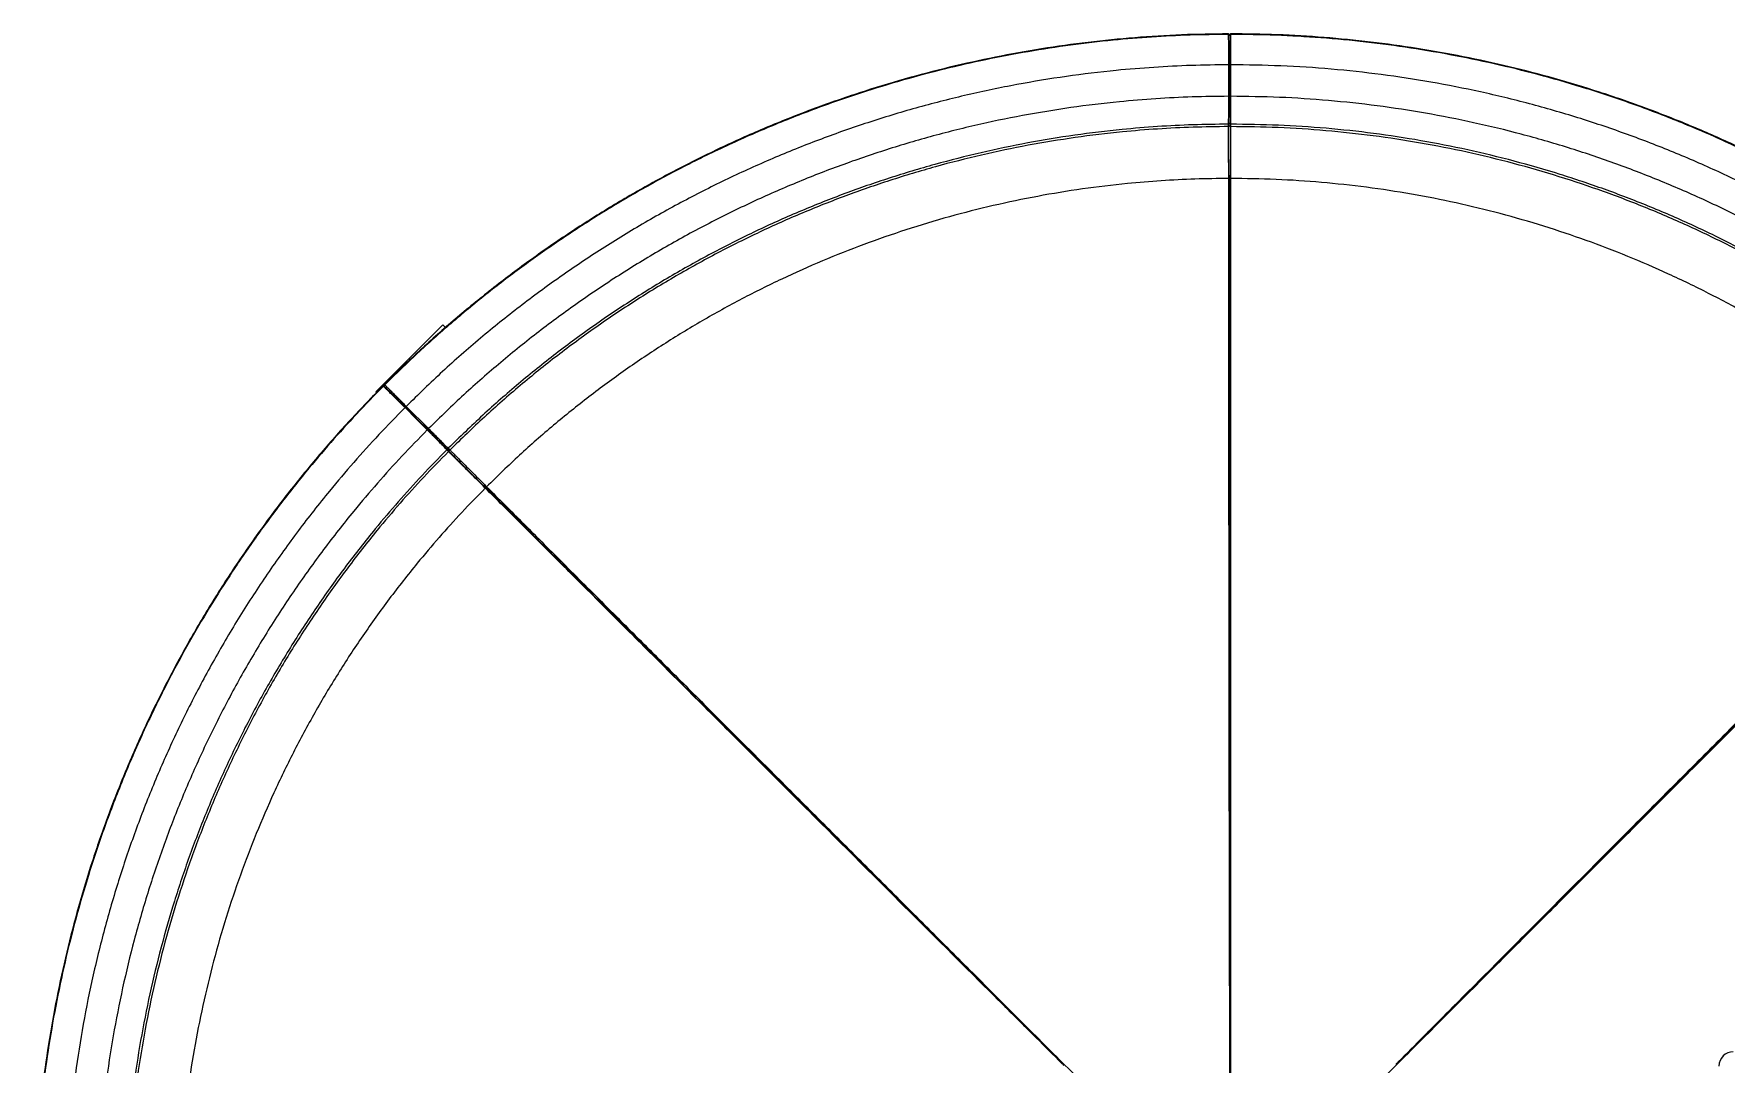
# Model space of a CAD drawing. Header units: millimetres. Extents: x -6502 to 7455, y -8041 to 5981.
# Drawn here: x -5002 to -3928, y 2386 to 3040 of the extents above; entities that cross this region are included whole.
import ezdxf

# ---------------------------------------------------------------- set-up
doc = ezdxf.new("R2010")
doc.units = ezdxf.units.MM
doc.layers.add('DIKOM_ОБЪЕКТ', color=7, linetype='Continuous')

msp = doc.modelspace()

# ---------------------------------------------------------------- linework, layer by layer
at = {"layer": 'DIKOM_ОБЪЕКТ', "color": 7, "linetype": 'Continuous', "lineweight": 15}
for p, q in [((-4244.09, 3039.968), (-4244.09, 3040.332)), ((-4242.753, 3040.334), (-4242.753, 3039.969)), ((-4243.595, 3039.534), (-4243.595, 3039.909)), ((-4243.513, 3039.288), (-4242.753, 3039.969)), ((-4243.496, 3020.684), (-4242.753, 3020.685)), ((-4242.753, 3020.685), (-4242.753, 3000.685)), ((-4243.864, 3000.679), (-4243.864, 3000.685)), ((-4243.492, 3000.685), (-4243.864, 3000.685)), ((-4243.493, 3000.684), (-4242.753, 3000.685)), ((-4244.099, 2981.471), (-4244.097, 2982.997)), ((-4243.602, 2982.233), (-4242.753, 2981.473)), ((-4243.481, 2983.653), (-4242.753, 2983)), ((-4242.753, 2983), (-4242.753, 2981.473)), ((-4785.276, 2813.19), (-4742.85, 2855.616)), ((-4742.85, 2855.616), (-4741.114, 2853.88)), ((-4779.936, 2816.677), (-4780.201, 2816.942)), ((-4779.906, 2817.838), (-4779.648, 2817.58)), ((-4779.717, 2816.307), (-4779.648, 2817.58)), ((-4784.827, 2812.741), (-4785.276, 2813.19)), ((-4766.536, 2803.419), (-4766.013, 2803.944)), ((-4766.013, 2803.944), (-4751.871, 2789.802)), ((-4752.652, 2789.012), (-4752.655, 2789.016)), ((-4752.399, 2789.272), (-4751.871, 2789.802)), ((-4739.235, 2775.265), (-4740.313, 2776.345)), ((-4740.293, 2777.247), (-4739.365, 2777.297)), ((-4739.423, 2776.155), (-4738.285, 2776.217)), ((-4739.365, 2777.297), (-4738.285, 2776.217)), ((-4243.27, 2411.918), (-4243.314, 2429.755))]:
    msp.add_line(p, q, dxfattribs=at)
at = {"layer": 'DIKOM_ОБЪЕКТ', "color": 7, "linetype": 'Continuous', "lineweight": 15, "flags": 128}
for points in [[(-4243.864, 3000.685), (-4243.867, 3010.684), (-4243.87, 3020.685)], [(-4243.496, 3020.684), (-4243.501, 3020.684), (-4243.544, 3020.684), (-4243.625, 3020.685), (-4243.737, 3020.685), (-4243.87, 3020.685)], [(-4243.492, 3000.685), (-4243.494, 3009.734), (-4243.495, 3020.684)], [(-4243.744, 2949.226), (-4243.637, 2949.15), (-4243.564, 2949.053), (-4243.53, 2948.944), (-4243.539, 2948.832), (-4243.591, 2948.727), (-4243.679, 2948.638), (-4243.799, 2948.572), (-4243.937, 2948.536)], [(-4780.593, 2816.634), (-4780.722, 2816.762), (-4780.85, 2816.891)], [(-4752.655, 2789.016), (-4759.728, 2796.085), (-4766.802, 2803.154)], [(-4752.392, 2789.279), (-4758.792, 2795.677), (-4766.536, 2803.419)], [(-4752.558, 2789.113), (-4752.48, 2789.191), (-4752.425, 2789.247), (-4752.396, 2789.275), (-4752.392, 2789.279)]]:
    msp.add_lwpolyline(points, dxfattribs=at)
at = {"layer": 'DIKOM_ОБЪЕКТ', "color": 7, "linetype": 'Continuous', "lineweight": 15}
for centre, radius, start, end in [((-4243.639, 3014.927), 14.243, 269.645778, 270.587605), ((-4244.102, 2981.971), 0.5, 270.358984, 359.750988), ((-4721.364, 2757.859), 64.158, 134.755415, 135.089801), ((-4650.017, 2686.454), 145.099, 134.874627, 135.021482), ((-4739.593, 2775.616), 0.501, 315.546391, 44.531351), ((-4716.141, 2752.378), 0.423, 317.02935, 42.68536), ((-3923.653, 2385.246), 9.1, 90, 180)]:
    msp.add_arc(centre, radius, start, end, dxfattribs=at)
for points, knots in [([(-4244.09, 3040.332), (-4254.019, 3040.202), (-4273.871, 3039.943), (-4303.608, 3038.074), (-4333.249, 3035.123), (-4362.752, 3030.992), (-4392.07, 3025.713), (-4421.148, 3019.289), (-4449.933, 3011.737), (-4478.376, 3003.071), (-4506.468, 2993.297), (-4534.186, 2982.418), (-4561.472, 2970.453), (-4588.268, 2957.428), (-4614.531, 2943.364), (-4640.22, 2928.282), (-4665.3, 2912.204), (-4689.727, 2895.156), (-4713.457, 2877.179), (-4736.426, 2858.289), (-4758.673, 2838.596), (-4772.828, 2824.757), (-4779.906, 2817.838)], [0, 0, 0, 0, 0.05003562, 0.10004935, 0.15010652, 0.20013417, 0.25015129, 0.30020596, 0.3501777, 0.40009393, 0.45002624, 0.50004647, 0.55012218, 0.60014867, 0.65016656, 0.70022699, 0.75024726, 0.80027004, 0.85031615, 0.90024936, 0.95012022, 1, 1, 1, 1]), ([(-4244.09, 3040.332), (-4244.054, 3040.331), (-4243.994, 3040.328), (-4243.852, 3040.288), (-4243.722, 3040.196), (-4243.619, 3040.038), (-4243.606, 3039.945), (-4243.601, 3039.908)], [0, 0, 0, 0, 0.17612058, 0.28932664, 0.70427757, 0.88133115, 1, 1, 1, 1]), ([(-4243.622, 3039.566), (-4243.539, 3039.641), (-4243.36, 3039.8), (-4243.127, 3040.009), (-4242.922, 3040.188), (-4242.782, 3040.313), (-4242.763, 3040.327), (-4242.753, 3040.334)], [0, 0, 0, 0, 0.19097996, 0.40758107, 0.59577946, 0.79871009, 1, 1, 1, 1]), ([(-3706.548, 2818.782), (-3713.66, 2825.711), (-3727.881, 2839.565), (-3750.23, 2859.27), (-3773.275, 2878.144), (-3797.059, 2896.084), (-3821.522, 2913.082), (-3846.626, 2929.102), (-3872.32, 2944.115), (-3898.56, 2958.1), (-3925.336, 2971.052), (-3952.628, 2982.959), (-3980.382, 2993.793), (-4008.54, 3003.53), (-4037.055, 3012.156), (-4065.885, 3019.657), (-4094.987, 3026.022), (-4124.315, 3031.24), (-4153.806, 3035.307), (-4183.405, 3038.192), (-4213.061, 3039.998), (-4232.855, 3040.222), (-4242.753, 3040.334)], [0, 0, 0, 0, 0.05003546, 0.10004899, 0.1501061, 0.20013392, 0.25015054, 0.30020574, 0.35017779, 0.40009349, 0.45002666, 0.50004667, 0.55012202, 0.60014832, 0.65016664, 0.70022658, 0.75024709, 0.80026958, 0.85031559, 0.90024968, 0.95012032, 1, 1, 1, 1]), ([(-4244.089, 3039.967), (-4252.223, 3039.878), (-4268.49, 3039.698), (-4292.867, 3038.434), (-4318.142, 3036.367), (-4344.286, 3033.314), (-4371.247, 3029.183), (-4398.044, 3024.085), (-4424.641, 3018.03), (-4451.001, 3011.022), (-4478.649, 3002.599), (-4507.478, 2992.568), (-4537.37, 2980.726), (-4566.73, 2967.631), (-4594.486, 2953.816), (-4620.654, 2939.455), (-4645.279, 2924.703), (-4669.326, 2909.034), (-4692.767, 2892.464), (-4715.565, 2875.025), (-4737.676, 2856.722), (-4759.133, 2837.652), (-4772.81, 2824.27), (-4779.648, 2817.58)], [0, 0, 0, 0, 0.04101443, 0.08202226, 0.12304047, 0.16887162, 0.21471089, 0.26054676, 0.30638161, 0.3522215, 0.39805202, 0.45207841, 0.50609276, 0.56011868, 0.61413354, 0.66237228, 0.71059854, 0.75883765, 0.80706459, 0.85530271, 0.90353135, 0.95176731, 1, 1, 1, 1]), ([(-4244.089, 3039.967), (-4244.089, 3039.968), (-4244.089, 3039.968), (-4244.09, 3039.968), (-4244.09, 3039.968)], [0, 0, 0, 0, 0.49958713, 1, 1, 1, 1]), ([(-4243.708, 3039.79), (-4243.747, 3039.829), (-4243.821, 3039.901), (-4243.958, 3039.958), (-4244.048, 3039.965), (-4244.09, 3039.968)], [0, 0, 0, 0, 0.37292726, 0.70824034, 1, 1, 1, 1]), ([(-4243.87, 3020.685), (-4243.871, 3021.93), (-4243.873, 3024.424), (-4243.887, 3028.021), (-4243.907, 3031.348), (-4243.934, 3034.272), (-4243.965, 3036.695), (-4244.002, 3038.501), (-4244.044, 3039.691), (-4244.074, 3039.875), (-4244.089, 3039.967)], [0, 0, 0, 0, 0.12486749, 0.25006379, 0.37465745, 0.49999889, 0.62464167, 0.7499012, 0.87492773, 1, 1, 1, 1]), ([(-4243.599, 3039.412), (-4243.595, 3039.432), (-4243.58, 3039.509), (-4243.614, 3039.645), (-4243.697, 3039.793), (-4243.821, 3039.898), (-4243.956, 3039.957), (-4244.047, 3039.964), (-4244.089, 3039.967)], [0, 0, 0, 0, 0.0743085, 0.27873656, 0.48279458, 0.67536595, 0.84906128, 1, 1, 1, 1]), ([(-4243.496, 3020.684), (-4243.496, 3020.797), (-4243.496, 3021.323), (-4243.496, 3022.636), (-4243.498, 3024.699), (-4243.502, 3026.943), (-4243.507, 3029.055), (-4243.513, 3030.896), (-4243.519, 3032.732), (-4243.528, 3034.372), (-4243.536, 3035.826), (-4243.545, 3037.066), (-4243.556, 3038.124), (-4243.568, 3038.873), (-4243.581, 3039.322), (-4243.588, 3039.382), (-4243.591, 3039.411)], [0, 0, 0, 0, 0.01162895, 0.05428508, 0.13559495, 0.22628604, 0.29449302, 0.37218243, 0.44431135, 0.52906035, 0.60405339, 0.67913692, 0.76424619, 0.8535393, 0.929514, 1, 1, 1, 1]), ([(-4242.753, 3039.969), (-4242.753, 3039.887), (-4242.753, 3039.719), (-4242.753, 3038.606), (-4242.753, 3036.805), (-4242.753, 3034.297), (-4242.753, 3031.232), (-4242.753, 3027.807), (-4242.753, 3024.249), (-4242.753, 3021.851), (-4242.753, 3020.685)], [0, 0, 0, 0, 0.11670506, 0.24024072, 0.36878995, 0.50000263, 0.63121432, 0.75977289, 0.88330426, 1, 1, 1, 1]), ([(-3706.804, 2818.523), (-3712.619, 2824.211), (-3724.249, 2835.587), (-3742.379, 2851.93), (-3761.713, 2868.341), (-3782.359, 2884.668), (-3804.345, 2900.812), (-3826.897, 2916.156), (-3849.987, 2930.68), (-3873.581, 2944.365), (-3899.087, 2957.959), (-3926.565, 2971.251), (-3956.075, 2984.014), (-3986.095, 2995.516), (-4015.491, 3005.372), (-4044.149, 3013.722), (-4071.993, 3020.704), (-4100.077, 3026.627), (-4128.368, 3031.485), (-4156.82, 3035.275), (-4185.397, 3037.967), (-4214.054, 3039.656), (-4233.187, 3039.864), (-4242.753, 3039.969)], [0, 0, 0, 0, 0.04101465, 0.08202251, 0.12304055, 0.16887166, 0.21471164, 0.2605468, 0.30638168, 0.3522223, 0.39805245, 0.45207867, 0.50609321, 0.56011936, 0.61413388, 0.66237239, 0.71059894, 0.75883783, 0.80706467, 0.85530347, 0.90353218, 0.9517675, 1, 1, 1, 1]), ([(-4243.87, 3020.685), (-4251.818, 3020.599), (-4267.713, 3020.427), (-4291.533, 3019.195), (-4317.972, 3017.033), (-4346.985, 3013.538), (-4378.464, 3008.368), (-4409.696, 3001.844), (-4440.612, 2993.981), (-4470.985, 2984.847), (-4500.755, 2974.488), (-4529.888, 2962.947), (-4558.502, 2950.185), (-4586.745, 2936.127), (-4614.545, 2920.773), (-4641.841, 2904.119), (-4668.389, 2886.304), (-4694.149, 2867.361), (-4719.047, 2847.308), (-4743.127, 2826.265), (-4758.384, 2811.385), (-4766.013, 2803.944)], [0, 0, 0, 0, 0.0411082, 0.08221004, 0.1233216, 0.17830081, 0.23329288, 0.28827226, 0.34326417, 0.39824312, 0.45225297, 0.50625043, 0.56026015, 0.61425807, 0.66936894, 0.72446987, 0.77957995, 0.83468174, 0.88979003, 0.94489356, 1, 1, 1, 1]), ([(-3720.285, 2804.733), (-3725.966, 2810.293), (-3737.327, 2821.411), (-3755.04, 2837.382), (-3775.265, 2854.549), (-3798.251, 2872.593), (-3824.166, 2891.197), (-3850.863, 2908.667), (-3878.284, 2924.969), (-3906.219, 2939.987), (-3934.595, 2953.713), (-3963.356, 2966.152), (-3992.613, 2977.361), (-4022.525, 2987.392), (-4053.04, 2996.191), (-4084.117, 3003.717), (-4115.486, 3009.891), (-4147.096, 3014.713), (-4178.881, 3018.138), (-4210.788, 3020.287), (-4232.098, 3020.553), (-4242.753, 3020.685)], [0, 0, 0, 0, 0.04110823, 0.08220948, 0.12332131, 0.17830098, 0.23329282, 0.28827179, 0.34326371, 0.3982428, 0.45225264, 0.5062505, 0.56025993, 0.614258, 0.66936939, 0.72447045, 0.7795797, 0.83468243, 0.88978985, 0.94489436, 1, 1, 1, 1]), ([(-4243.864, 3000.685), (-4251.595, 3000.601), (-4267.055, 3000.433), (-4290.222, 2999.235), (-4315.942, 2997.131), (-4344.168, 2993.732), (-4374.796, 2988.701), (-4405.184, 2982.353), (-4435.265, 2974.703), (-4464.816, 2965.816), (-4493.782, 2955.737), (-4522.127, 2944.508), (-4549.968, 2932.09), (-4577.448, 2918.412), (-4604.496, 2903.473), (-4631.055, 2887.27), (-4656.885, 2869.936), (-4681.949, 2851.506), (-4706.174, 2831.993), (-4729.604, 2811.52), (-4744.448, 2797.041), (-4751.871, 2789.802)], [0, 0, 0, 0, 0.04109584, 0.08218399, 0.12328376, 0.17826576, 0.23325949, 0.2882415, 0.34323509, 0.39821723, 0.45222872, 0.50622952, 0.56024054, 0.6142417, 0.66935448, 0.72445785, 0.77957001, 0.83467495, 0.88978514, 0.94489172, 1, 1, 1, 1]), ([(-4244.096, 2982.999), (-4244.08, 2983.084), (-4244.048, 2983.254), (-4244.005, 2984.347), (-4243.961, 2986.006), (-4243.929, 2988.227), (-4243.896, 2990.908), (-4243.881, 2993.95), (-4243.865, 2997.249), (-4243.864, 2999.533), (-4243.864, 3000.679)], [0, 0, 0, 0, 0.12560727, 0.25029546, 0.37551571, 0.50054747, 0.62507058, 0.74999947, 0.87460703, 1, 1, 1, 1]), ([(-4243.864, 3000.679), (-4243.825, 3000.679), (-4243.742, 3000.679), (-4243.632, 3000.679), (-4243.555, 3000.68), (-4243.535, 3000.68), (-4243.53, 3000.68)], [0, 0, 0, 0, 0.25799676, 0.55148893, 0.87424824, 1, 1, 1, 1]), ([(-4243.605, 2983.429), (-4243.598, 2983.486), (-4243.585, 2983.586), (-4243.572, 2984.094), (-4243.563, 2984.624), (-4243.552, 2985.36), (-4243.538, 2986.507), (-4243.526, 2988.253), (-4243.513, 2990.282), (-4243.505, 2992.136), (-4243.502, 2993.809), (-4243.497, 2995.509), (-4243.492, 2997.907), (-4243.493, 2999.784), (-4243.493, 3000.842)], [0, 0, 0, 0, 0.10151549, 0.17886885, 0.23349032, 0.28224417, 0.38269668, 0.48410012, 0.5856882, 0.68129357, 0.72675995, 0.7922768, 0.88285852, 1, 1, 1, 1]), ([(-4243.53, 3000.68), (-4243.516, 3000.68), (-4243.491, 3000.68), (-4243.497, 3000.68), (-4243.499, 3000.68)], [0, 0, 0, 0, 0.52478714, 1, 1, 1, 1]), ([(-4242.753, 3000.685), (-4242.753, 2999.617), (-4242.753, 2997.417), (-4242.753, 2994.154), (-4242.753, 2991.012), (-4242.753, 2988.202), (-4242.753, 2985.902), (-4242.753, 2984.25), (-4242.753, 2983.23), (-4242.753, 2983.075), (-4242.753, 2983)], [0, 0, 0, 0, 0.11670028, 0.24022732, 0.36878755, 0.49999615, 0.63120572, 0.759759, 0.88329491, 1, 1, 1, 1]), ([(-3734.423, 2790.587), (-3739.948, 2795.994), (-3750.999, 2806.808), (-3768.228, 2822.342), (-3787.902, 2839.041), (-3810.264, 2856.596), (-3835.479, 2874.696), (-3861.455, 2891.695), (-3888.135, 2907.556), (-3915.315, 2922.168), (-3942.924, 2935.523), (-3970.907, 2947.625), (-3999.374, 2958.532), (-4028.477, 2968.291), (-4058.167, 2976.853), (-4088.404, 2984.176), (-4118.925, 2990.184), (-4149.681, 2994.874), (-4180.608, 2998.207), (-4211.652, 3000.297), (-4232.386, 3000.556), (-4242.753, 3000.685)], [0, 0, 0, 0, 0.04109595, 0.08218464, 0.12328421, 0.17826551, 0.23326007, 0.28824177, 0.34323537, 0.39821746, 0.45222915, 0.50622964, 0.56024156, 0.614242, 0.66935495, 0.72445805, 0.77957026, 0.83467513, 0.88978587, 0.94489182, 1, 1, 1, 1]), ([(-4244.096, 2982.999), (-4251.608, 2982.915), (-4266.631, 2982.747), (-4289.143, 2981.579), (-4314.173, 2979.53), (-4341.677, 2976.217), (-4371.552, 2971.31), (-4401.194, 2965.118), (-4430.536, 2957.656), (-4459.362, 2948.987), (-4487.616, 2939.156), (-4515.265, 2928.203), (-4542.422, 2916.09), (-4569.227, 2902.748), (-4595.611, 2888.176), (-4621.517, 2872.37), (-4646.713, 2855.462), (-4671.161, 2837.485), (-4694.791, 2818.452), (-4717.646, 2798.481), (-4732.125, 2784.358), (-4739.365, 2777.297)], [0, 0, 0, 0, 0.04095805, 0.08190963, 0.12287135, 0.17787833, 0.23289841, 0.28790591, 0.3429266, 0.3979335, 0.45197109, 0.50599679, 0.56003415, 0.61406025, 0.66919914, 0.72432819, 0.77946664, 0.83459697, 0.88973338, 0.94486575, 1, 1, 1, 1]), ([(-4244.099, 2981.471), (-4251.594, 2981.388), (-4266.583, 2981.22), (-4289.044, 2980.054), (-4314.018, 2978.01), (-4341.462, 2974.705), (-4371.272, 2969.808), (-4400.849, 2963.63), (-4430.128, 2956.183), (-4458.891, 2947.534), (-4487.083, 2937.724), (-4514.672, 2926.794), (-4541.77, 2914.708), (-4568.517, 2901.395), (-4594.843, 2886.854), (-4620.693, 2871.084), (-4645.834, 2854.212), (-4670.23, 2836.274), (-4693.808, 2817.282), (-4716.613, 2797.355), (-4731.061, 2783.263), (-4738.285, 2776.217)], [0, 0, 0, 0, 0.04095562, 0.08190382, 0.12286286, 0.17787042, 0.23289122, 0.2878994, 0.3429197, 0.39792801, 0.45196621, 0.50599185, 0.56002954, 0.61405641, 0.66919612, 0.72432556, 0.77946456, 0.83459569, 0.88973238, 0.94486542, 1, 1, 1, 1]), ([(-4243.937, 2948.536), (-4243.943, 2951.038), (-4243.955, 2956.043), (-4243.974, 2962.487), (-4243.995, 2968.084), (-4244.014, 2972.726), (-4244.035, 2976.44), (-4244.056, 2979.165), (-4244.075, 2980.966), (-4244.091, 2981.303), (-4244.099, 2981.471)], [0, 0, 0, 0, 0.12546993, 0.25097104, 0.37584056, 0.49991016, 0.62408243, 0.7492388, 0.87458913, 1, 1, 1, 1]), ([(-4243.609, 2983.445), (-4243.614, 2983.405), (-4243.625, 2983.307), (-4243.708, 2983.174), (-4243.829, 2983.068), (-4243.964, 2983.008), (-4244.054, 2983.001), (-4244.097, 2982.997)], [0, 0, 0, 0, 0.16718934, 0.40290097, 0.62547535, 0.82569338, 1, 1, 1, 1]), ([(-4244.096, 2982.999), (-4244.096, 2982.999), (-4244.097, 2982.998), (-4244.097, 2982.998), (-4244.097, 2982.997)], [0, 0, 0, 0, 0.5016305, 1, 1, 1, 1]), ([(-4243.745, 2950.92), (-4243.745, 2952.854), (-4243.747, 2957.299), (-4243.752, 2963.257), (-4243.755, 2968.895), (-4243.759, 2973.568), (-4243.763, 2977.284), (-4243.768, 2980.096), (-4243.77, 2981.118), (-4243.771, 2981.629)], [0, 0, 0, 0, 0.11430137, 0.2626908, 0.41033105, 0.55702335, 0.70383404, 0.85180456, 1, 1, 1, 1]), ([(-4243.602, 2981.968), (-4243.601, 2982.224), (-4243.6, 2982.741), (-4243.6, 2983.248), (-4243.6, 2983.504)], [0, 0, 0, 0, 0.4951059, 1, 1, 1, 1]), ([(-3747.092, 2778.246), (-3752.463, 2783.498), (-3763.205, 2794.002), (-3779.949, 2809.094), (-3799.097, 2825.344), (-3820.888, 2842.45), (-3845.483, 2860.105), (-3870.821, 2876.687), (-3896.845, 2892.158), (-3923.358, 2906.411), (-3950.288, 2919.438), (-3977.585, 2931.244), (-4005.352, 2941.882), (-4033.74, 2951.402), (-4062.701, 2959.754), (-4092.195, 2966.896), (-4121.967, 2972.756), (-4151.967, 2977.332), (-4182.134, 2980.583), (-4212.416, 2982.622), (-4232.641, 2982.874), (-4242.753, 2983)], [0, 0, 0, 0, 0.04095815, 0.08190927, 0.12287097, 0.17787863, 0.2328988, 0.28790606, 0.34292657, 0.39793361, 0.45197115, 0.50599697, 0.56003441, 0.61405967, 0.669199, 0.7243287, 0.77946675, 0.83459735, 0.88973381, 0.94486615, 1, 1, 1, 1]), ([(-3748.174, 2777.167), (-3753.533, 2782.408), (-3764.251, 2792.888), (-3780.957, 2807.945), (-3800.062, 2824.16), (-3821.805, 2841.228), (-3846.347, 2858.845), (-3871.63, 2875.39), (-3897.598, 2890.828), (-3924.053, 2905.05), (-3950.924, 2918.049), (-3978.161, 2929.829), (-4005.868, 2940.444), (-4034.195, 2949.943), (-4063.092, 2958.277), (-4092.523, 2965.404), (-4122.23, 2971.251), (-4152.165, 2975.817), (-4182.266, 2979.061), (-4212.482, 2981.095), (-4232.663, 2981.347), (-4242.753, 2981.473)], [0, 0, 0, 0, 0.0409554, 0.08190365, 0.12286202, 0.17787072, 0.2328909, 0.2878991, 0.34291977, 0.39792773, 0.45196589, 0.50599177, 0.56002964, 0.61405588, 0.66919569, 0.72432554, 0.77946479, 0.83459569, 0.88973238, 0.94486533, 1, 1, 1, 1]), ([(-4242.753, 2981.473), (-4242.753, 2981.297), (-4242.753, 2980.945), (-4242.753, 2979.079), (-4242.753, 2976.318), (-4242.753, 2972.633), (-4242.753, 2967.98), (-4242.753, 2962.372), (-4242.753, 2955.96), (-4242.753, 2951.017), (-4242.753, 2948.537)], [0, 0, 0, 0, 0.12857191, 0.2581487, 0.37988193, 0.50161558, 0.62688543, 0.75215446, 0.8756332, 1, 1, 1, 1]), ([(-4243.937, 2948.536), (-4251.091, 2948.457), (-4265.397, 2948.299), (-4286.835, 2947.188), (-4310.658, 2945.238), (-4336.823, 2942.087), (-4365.232, 2937.421), (-4393.419, 2931.532), (-4421.322, 2924.437), (-4448.733, 2916.193), (-4475.6, 2906.844), (-4501.893, 2896.428), (-4527.717, 2884.91), (-4553.207, 2872.223), (-4578.296, 2858.365), (-4602.931, 2843.336), (-4626.89, 2827.257), (-4650.139, 2810.162), (-4672.61, 2792.063), (-4694.342, 2773.073), (-4708.111, 2759.643), (-4714.996, 2752.928)], [0, 0, 0, 0, 0.04101059, 0.08201387, 0.12302727, 0.17802551, 0.23303597, 0.28803354, 0.34304374, 0.39804144, 0.45206931, 0.50608537, 0.56011262, 0.6141286, 0.66925858, 0.7243782, 0.77950654, 0.8346268, 0.8897537, 0.9448759, 1, 1, 1, 1]), ([(-4243.374, 2455.597), (-4243.389, 2462.974), (-4243.421, 2478.038), (-4243.463, 2501.107), (-4243.505, 2524.669), (-4243.542, 2548.382), (-4243.575, 2572.158), (-4243.607, 2595.922), (-4243.638, 2619.624), (-4243.665, 2643.235), (-4243.689, 2666.708), (-4243.715, 2689.968), (-4243.738, 2712.935), (-4243.757, 2735.562), (-4243.778, 2757.819), (-4243.798, 2779.658), (-4243.816, 2801.025), (-4243.832, 2821.853), (-4243.849, 2842.099), (-4243.866, 2861.707), (-4243.879, 2880.638), (-4243.894, 2898.843), (-4243.91, 2916.265), (-4243.924, 2932.942), (-4243.932, 2943.337), (-4243.937, 2948.536)], [0, 0, 0, 0, 0.04172341, 0.08520479, 0.12874331, 0.1723441, 0.2159446, 0.25947581, 0.30295138, 0.34647459, 0.39007231, 0.43366634, 0.47720684, 0.52068016, 0.56419296, 0.60778097, 0.65134366, 0.69493755, 0.73849971, 0.78209197, 0.8256558, 0.86924419, 0.91281194, 0.95639392, 1, 1, 1, 1]), ([(-4243.53, 2948.941), (-4243.53, 2949.102), (-4243.531, 2949.696), (-4243.532, 2950.276), (-4243.532, 2950.7)], [0, 0, 0, 0, 0.27000404, 1, 1, 1, 1]), ([(-4243.265, 2477.439), (-4243.267, 2479.377), (-4243.277, 2488.883), (-4243.294, 2505.837), (-4243.315, 2528.236), (-4243.334, 2550.412), (-4243.349, 2572.635), (-4243.365, 2593.972), (-4243.379, 2614.425), (-4243.388, 2629.185), (-4243.393, 2639.191), (-4243.396, 2644.48), (-4243.399, 2649.878), (-4243.402, 2655.409), (-4243.404, 2660.937), (-4243.411, 2670.757), (-4243.419, 2686.543), (-4243.431, 2707.805), (-4243.44, 2730.037), (-4243.449, 2751.465), (-4243.459, 2772.439), (-4243.469, 2792.993), (-4243.475, 2812.94), (-4243.483, 2832.252), (-4243.491, 2850.902), (-4243.497, 2868.979), (-4243.503, 2884.044), (-4243.507, 2896.299), (-4243.512, 2905.69), (-4243.515, 2912.509), (-4243.517, 2917.111), (-4243.518, 2920.046), (-4243.519, 2923.54), (-4243.521, 2927.608), (-4243.522, 2932.229), (-4243.524, 2937.372), (-4243.526, 2943.015), (-4243.528, 2946.867), (-4243.529, 2948.889)], [0, 0, 0, 0, 0.01138214, 0.05580135, 0.09823984, 0.14068289, 0.1831367, 0.22556358, 0.26287881, 0.30047323, 0.31049801, 0.32063942, 0.33105203, 0.34174777, 0.35272174, 0.3631752, 0.39892981, 0.44506329, 0.48881017, 0.5320902, 0.57542125, 0.61871836, 0.66202822, 0.70446608, 0.74689764, 0.7893485, 0.83177377, 0.85668455, 0.88135434, 0.90393922, 0.91031959, 0.9180952, 0.92754739, 0.93867881, 0.95149284, 0.96598548, 0.98215276, 1, 1, 1, 1]), ([(-4242.753, 2948.537), (-4242.754, 2943.168), (-4242.755, 2932.4), (-4242.754, 2915.055), (-4242.755, 2896.867), (-4242.754, 2877.838), (-4242.754, 2859.234), (-4242.754, 2841.235), (-4242.754, 2824.001), (-4242.754, 2806.34), (-4242.754, 2788.286), (-4242.754, 2769.863), (-4242.754, 2751.101), (-4242.754, 2732.037), (-4242.754, 2712.709), (-4242.754, 2693.142), (-4242.754, 2673.368), (-4242.754, 2653.426), (-4242.754, 2633.375), (-4242.754, 2613.251), (-4242.753, 2593.063), (-4242.753, 2572.819), (-4242.754, 2552.553), (-4242.753, 2532.328), (-4242.754, 2511.618), (-4242.753, 2490.463), (-4242.753, 2468.912), (-4242.754, 2447.577), (-4242.753, 2426.296), (-4242.753, 2405.12), (-4242.754, 2384.048), (-4242.754, 2363.296), (-4242.754, 2349.822), (-4242.753, 2343.086)], [0, 0, 0, 0, 0.03683249, 0.07387888, 0.11097271, 0.14806683, 0.18511322, 0.21549022, 0.24589316, 0.27629625, 0.3066732, 0.33704706, 0.36744728, 0.39784734, 0.42822106, 0.45859481, 0.48899488, 0.51939512, 0.54976864, 0.58005047, 0.61033247, 0.64070638, 0.67110658, 0.70150669, 0.73188061, 0.76481027, 0.79777389, 0.83073732, 0.86366704, 0.89760196, 0.93153666, 0.96576823, 1, 1, 1, 1]), ([(-3771.349, 2753.764), (-3776.463, 2758.766), (-3786.691, 2768.771), (-3802.635, 2783.144), (-3820.859, 2798.611), (-3841.589, 2814.884), (-3864.977, 2831.673), (-3889.072, 2847.44), (-3913.819, 2862.153), (-3939.031, 2875.706), (-3964.64, 2888.094), (-3990.597, 2899.32), (-4017.001, 2909.437), (-4043.997, 2918.489), (-4071.536, 2926.431), (-4099.583, 2933.224), (-4127.894, 2938.795), (-4156.422, 2943.147), (-4185.109, 2946.238), (-4213.905, 2948.177), (-4233.137, 2948.417), (-4242.753, 2948.537)], [0, 0, 0, 0, 0.04100995, 0.08201267, 0.1230272, 0.17802511, 0.23303548, 0.28803307, 0.34304281, 0.39804093, 0.45206853, 0.50608445, 0.56011249, 0.61412835, 0.66925784, 0.72437761, 0.77950599, 0.83462682, 0.88975324, 0.94487594, 1, 1, 1, 1]), ([(-4780.85, 2816.891), (-4787.779, 2809.779), (-4801.633, 2795.558), (-4821.338, 2773.209), (-4840.212, 2750.164), (-4858.152, 2726.38), (-4875.151, 2701.916), (-4891.169, 2676.813), (-4906.183, 2651.119), (-4920.168, 2624.879), (-4933.12, 2598.103), (-4945.027, 2570.811), (-4955.861, 2543.057), (-4965.599, 2514.899), (-4974.224, 2486.384), (-4981.725, 2457.554), (-4988.09, 2428.451), (-4993.308, 2399.124), (-4997.375, 2369.632), (-5000.26, 2340.033), (-5002.067, 2310.377), (-5002.29, 2290.583), (-5002.402, 2280.685)], [0, 0, 0, 0, 0.05003544, 0.10004922, 0.15010657, 0.20013438, 0.25015096, 0.30020577, 0.35017799, 0.40009367, 0.45002649, 0.50004645, 0.55012215, 0.60014845, 0.65016639, 0.70022667, 0.75024717, 0.80026966, 0.85031563, 0.90024934, 0.95011997, 1, 1, 1, 1]), ([(-4780.591, 2816.635), (-4786.28, 2810.819), (-4797.656, 2799.19), (-4813.998, 2781.06), (-4830.409, 2761.726), (-4846.737, 2741.079), (-4862.88, 2719.094), (-4878.224, 2696.541), (-4892.748, 2673.452), (-4906.433, 2649.858), (-4920.027, 2624.352), (-4933.319, 2596.874), (-4946.082, 2567.363), (-4957.584, 2537.344), (-4967.441, 2507.948), (-4975.79, 2479.29), (-4982.772, 2451.446), (-4988.695, 2423.362), (-4993.553, 2395.07), (-4997.344, 2366.619), (-5000.036, 2338.042), (-5001.724, 2309.385), (-5001.933, 2290.251), (-5002.037, 2280.685)], [0, 0, 0, 0, 0.0410149, 0.08202221, 0.12304079, 0.16887179, 0.21471178, 0.26054681, 0.30638185, 0.35222233, 0.39805246, 0.45207864, 0.50609303, 0.56011915, 0.61413391, 0.66237216, 0.71059906, 0.75883792, 0.80706474, 0.85530315, 0.90353185, 0.95176753, 1, 1, 1, 1]), ([(-4780.85, 2816.891), (-4780.823, 2816.916), (-4780.779, 2816.956), (-4780.65, 2817.028), (-4780.492, 2817.055), (-4780.309, 2817.017), (-4780.234, 2816.96), (-4780.204, 2816.937)], [0, 0, 0, 0, 0.17609658, 0.28937575, 0.7042557, 0.8810855, 1, 1, 1, 1]), ([(-4780.197, 2816.778), (-4780.251, 2816.778), (-4780.354, 2816.777), (-4780.492, 2816.721), (-4780.561, 2816.661), (-4780.593, 2816.634)], [0, 0, 0, 0, 0.3727585, 0.70840586, 1, 1, 1, 1]), ([(-4780.591, 2816.635), (-4780.592, 2816.635), (-4780.592, 2816.634), (-4780.593, 2816.634), (-4780.593, 2816.634)], [0, 0, 0, 0, 0.50001259, 1, 1, 1, 1]), ([(-4779.852, 2816.588), (-4779.864, 2816.605), (-4779.908, 2816.67), (-4780.028, 2816.743), (-4780.191, 2816.788), (-4780.353, 2816.775), (-4780.49, 2816.722), (-4780.559, 2816.662), (-4780.591, 2816.635)], [0, 0, 0, 0, 0.07448752, 0.27842029, 0.48278633, 0.67524432, 0.84897815, 1, 1, 1, 1]), ([(-4766.802, 2803.154), (-4767.683, 2804.034), (-4769.448, 2805.796), (-4772.001, 2808.33), (-4774.368, 2810.668), (-4776.455, 2812.717), (-4778.19, 2814.408), (-4779.493, 2815.66), (-4780.364, 2816.47), (-4780.516, 2816.58), (-4780.591, 2816.635)], [0, 0, 0, 0, 0.12486112, 0.25007028, 0.37465771, 0.49999767, 0.62464834, 0.74990143, 0.87492825, 1, 1, 1, 1]), ([(-4779.975, 2816.716), (-4779.97, 2816.816), (-4779.957, 2817.042), (-4779.94, 2817.344), (-4779.923, 2817.616), (-4779.911, 2817.803), (-4779.907, 2817.826), (-4779.906, 2817.838)], [0, 0, 0, 0, 0.17398808, 0.39507589, 0.58721424, 0.79452368, 1, 1, 1, 1]), ([(-4766.537, 2803.418), (-4766.616, 2803.498), (-4766.988, 2803.87), (-4767.917, 2804.798), (-4769.377, 2806.256), (-4770.967, 2807.84), (-4772.464, 2809.33), (-4773.77, 2810.627), (-4775.072, 2811.921), (-4776.238, 2813.075), (-4777.271, 2814.097), (-4778.155, 2814.968), (-4778.911, 2815.708), (-4779.45, 2816.229), (-4779.776, 2816.537), (-4779.823, 2816.575), (-4779.846, 2816.593)], [0, 0, 0, 0, 0.01162113, 0.05429213, 0.13559224, 0.22629223, 0.29448838, 0.37218998, 0.4443146, 0.52906348, 0.60405442, 0.67913769, 0.76424649, 0.85354147, 0.92951691, 1, 1, 1, 1]), ([(-4779.648, 2817.58), (-4779.59, 2817.522), (-4779.471, 2817.403), (-4778.684, 2816.616), (-4777.411, 2815.342), (-4775.637, 2813.569), (-4773.47, 2811.402), (-4771.048, 2808.981), (-4768.532, 2806.464), (-4766.836, 2804.768), (-4766.013, 2803.944)], [0, 0, 0, 0, 0.11670631, 0.240239, 0.36879315, 0.49999689, 0.63121486, 0.75976174, 0.8832954, 1, 1, 1, 1]), ([(-4766.802, 2803.154), (-4772.361, 2797.473), (-4783.479, 2786.112), (-4799.451, 2768.399), (-4816.617, 2748.174), (-4834.662, 2725.188), (-4853.264, 2699.273), (-4870.735, 2672.576), (-4887.037, 2645.154), (-4902.055, 2617.219), (-4915.78, 2588.844), (-4928.22, 2560.083), (-4939.429, 2530.825), (-4949.46, 2500.914), (-4958.259, 2470.399), (-4965.785, 2439.322), (-4971.96, 2407.953), (-4976.781, 2376.343), (-4980.206, 2344.557), (-4982.355, 2312.651), (-4982.621, 2291.341), (-4982.754, 2280.685)], [0, 0, 0, 0, 0.04110823, 0.0822092, 0.12332132, 0.17830092, 0.23329231, 0.28827202, 0.3432636, 0.39824284, 0.4522525, 0.50625052, 0.56026008, 0.61425801, 0.66936903, 0.72447009, 0.77957971, 0.83468207, 0.88978986, 0.94489399, 1, 1, 1, 1]), ([(-4752.655, 2789.016), (-4758.063, 2783.49), (-4768.876, 2772.44), (-4784.41, 2755.211), (-4801.11, 2735.537), (-4818.664, 2713.174), (-4836.764, 2687.96), (-4853.763, 2661.984), (-4869.624, 2635.304), (-4884.235, 2608.124), (-4897.591, 2580.515), (-4909.694, 2552.531), (-4920.6, 2524.065), (-4930.36, 2494.961), (-4938.921, 2465.272), (-4946.244, 2435.035), (-4952.252, 2404.513), (-4956.942, 2373.758), (-4960.275, 2342.831), (-4962.366, 2311.787), (-4962.624, 2291.053), (-4962.754, 2280.685)], [0, 0, 0, 0, 0.04109596, 0.08218439, 0.12328392, 0.17826529, 0.23325932, 0.28824125, 0.34323519, 0.39821676, 0.45222914, 0.5062293, 0.56024106, 0.61424152, 0.66935486, 0.72445806, 0.7795702, 0.8346747, 0.88978543, 0.94489141, 1, 1, 1, 1]), ([(-4752.652, 2789.012), (-4752.624, 2789.04), (-4752.565, 2789.099), (-4752.488, 2789.177), (-4752.433, 2789.232), (-4752.419, 2789.245), (-4752.415, 2789.249)], [0, 0, 0, 0, 0.25834091, 0.55155488, 0.87418769, 1, 1, 1, 1]), ([(-4740.314, 2776.346), (-4740.363, 2776.418), (-4740.46, 2776.562), (-4741.203, 2777.364), (-4742.344, 2778.568), (-4743.892, 2780.162), (-4745.765, 2782.08), (-4747.904, 2784.242), (-4750.226, 2786.586), (-4751.841, 2788.202), (-4752.652, 2789.012)], [0, 0, 0, 0, 0.12560708, 0.25029544, 0.37551681, 0.50055097, 0.62506755, 0.74999622, 0.87461694, 1, 1, 1, 1]), ([(-4740.27, 2776.998), (-4740.305, 2777.043), (-4740.367, 2777.122), (-4740.717, 2777.492), (-4741.086, 2777.872), (-4741.599, 2778.401), (-4742.399, 2779.222), (-4743.626, 2780.464), (-4745.051, 2781.909), (-4746.357, 2783.225), (-4747.537, 2784.411), (-4748.736, 2785.615), (-4750.428, 2787.315), (-4751.755, 2788.642), (-4752.504, 2789.39)], [0, 0, 0, 0, 0.10151428, 0.178872, 0.23348746, 0.28224663, 0.38269614, 0.48410113, 0.58567908, 0.68127997, 0.72675816, 0.79226275, 0.88285132, 1, 1, 1, 1]), ([(-4752.415, 2789.249), (-4752.406, 2789.259), (-4752.388, 2789.277), (-4752.392, 2789.273), (-4752.394, 2789.271)], [0, 0, 0, 0, 0.52456716, 1, 1, 1, 1]), ([(-4751.871, 2789.802), (-4751.115, 2789.047), (-4749.56, 2787.491), (-4747.252, 2785.184), (-4745.031, 2782.962), (-4743.043, 2780.975), (-4741.417, 2779.349), (-4740.249, 2778.181), (-4739.527, 2777.459), (-4739.418, 2777.35), (-4739.365, 2777.297)], [0, 0, 0, 0, 0.11670556, 0.24024678, 0.36879124, 0.50000395, 0.63120959, 0.75975863, 0.88329522, 1, 1, 1, 1]), ([(-4740.314, 2776.346), (-4745.566, 2770.975), (-4756.07, 2760.234), (-4771.162, 2743.49), (-4787.412, 2724.342), (-4804.518, 2702.551), (-4822.173, 2677.956), (-4838.755, 2652.618), (-4854.227, 2626.594), (-4868.479, 2600.081), (-4881.506, 2573.151), (-4893.312, 2545.854), (-4903.95, 2518.087), (-4913.47, 2489.698), (-4921.822, 2460.738), (-4928.964, 2431.244), (-4934.825, 2401.472), (-4939.4, 2371.472), (-4942.651, 2341.305), (-4944.69, 2311.023), (-4944.942, 2290.798), (-4945.068, 2280.685)], [0, 0, 0, 0, 0.04095815, 0.08190926, 0.12287071, 0.17787806, 0.23289826, 0.28790576, 0.34292607, 0.39793329, 0.45197101, 0.50599647, 0.56003378, 0.61405954, 0.669199, 0.72432822, 0.77946636, 0.83459692, 0.88973337, 0.94486574, 1, 1, 1, 1]), ([(-4739.235, 2775.265), (-4744.476, 2769.906), (-4754.956, 2759.188), (-4770.014, 2742.482), (-4786.228, 2723.377), (-4803.296, 2701.634), (-4820.913, 2677.092), (-4837.459, 2651.809), (-4852.897, 2625.841), (-4867.118, 2599.386), (-4880.117, 2572.514), (-4891.897, 2545.277), (-4902.512, 2517.57), (-4912.011, 2489.244), (-4920.345, 2460.346), (-4927.472, 2430.916), (-4933.319, 2401.209), (-4937.885, 2371.274), (-4941.129, 2341.173), (-4943.163, 2310.957), (-4943.415, 2290.776), (-4943.541, 2280.685)], [0, 0, 0, 0, 0.04095538, 0.08190336, 0.12286226, 0.17787066, 0.23289093, 0.28789878, 0.34291964, 0.3979276, 0.45196557, 0.50599182, 0.56002953, 0.61405589, 0.6691957, 0.72432554, 0.77946438, 0.83459527, 0.8897324, 0.94486494, 1, 1, 1, 1]), ([(-4739.236, 2775.967), (-4739.416, 2776.149), (-4739.781, 2776.516), (-4740.139, 2776.874), (-4740.32, 2777.054)], [0, 0, 0, 0, 0.49510596, 1, 1, 1, 1]), ([(-4740.314, 2776.346), (-4740.314, 2776.346), (-4740.313, 2776.345), (-4740.313, 2776.345), (-4740.313, 2776.345)], [0, 0, 0, 0, 0.50168224, 1, 1, 1, 1]), ([(-4740.285, 2777.007), (-4740.26, 2776.975), (-4740.199, 2776.897), (-4740.163, 2776.745), (-4740.173, 2776.585), (-4740.226, 2776.447), (-4740.285, 2776.377), (-4740.313, 2776.345)], [0, 0, 0, 0, 0.16709406, 0.40292401, 0.62549243, 0.82594302, 1, 1, 1, 1]), ([(-4715.832, 2752.09), (-4717.606, 2753.855), (-4721.153, 2757.386), (-4725.723, 2761.928), (-4729.695, 2765.872), (-4732.992, 2769.141), (-4735.632, 2771.752), (-4737.574, 2773.664), (-4738.861, 2774.924), (-4739.111, 2775.151), (-4739.235, 2775.265)], [0, 0, 0, 0, 0.12547117, 0.25097083, 0.37584103, 0.49991021, 0.62408319, 0.74923891, 0.87458933, 1, 1, 1, 1]), ([(-4717.382, 2753.912), (-4718.75, 2755.279), (-4721.894, 2758.421), (-4726.111, 2762.631), (-4730.1, 2766.615), (-4733.407, 2769.917), (-4736.036, 2772.541), (-4738.021, 2774.519), (-4738.741, 2775.235), (-4739.099, 2775.592)], [0, 0, 0, 0, 0.1145227, 0.26320057, 0.41112716, 0.55810308, 0.70519833, 0.85345551, 1, 1, 1, 1]), ([(-4738.285, 2776.217), (-4738.161, 2776.093), (-4737.911, 2775.844), (-4736.593, 2774.524), (-4734.64, 2772.572), (-4732.035, 2769.966), (-4728.744, 2766.676), (-4724.779, 2762.71), (-4720.245, 2758.177), (-4716.75, 2754.682), (-4714.996, 2752.928)], [0, 0, 0, 0, 0.12857219, 0.25814873, 0.37988177, 0.50161436, 0.62688504, 0.75215547, 0.87563271, 1, 1, 1, 1]), ([(-4715.832, 2752.09), (-4720.835, 2746.976), (-4730.839, 2736.748), (-4745.212, 2720.803), (-4760.679, 2702.58), (-4776.952, 2681.85), (-4793.741, 2658.462), (-4809.509, 2634.367), (-4824.221, 2609.619), (-4837.775, 2584.408), (-4850.162, 2558.799), (-4861.389, 2532.842), (-4871.505, 2506.437), (-4880.557, 2479.442), (-4888.499, 2451.903), (-4895.292, 2423.856), (-4900.864, 2395.545), (-4905.215, 2367.017), (-4908.306, 2338.33), (-4910.245, 2309.534), (-4910.485, 2290.302), (-4910.605, 2280.685)], [0, 0, 0, 0, 0.04101022, 0.08201298, 0.12302739, 0.17802527, 0.2330354, 0.28803297, 0.34304338, 0.39804092, 0.45206873, 0.50608479, 0.5601124, 0.61412865, 0.66925796, 0.72437732, 0.77950568, 0.83462642, 0.88975286, 0.94487553, 1, 1, 1, 1]), ([(-4715.831, 2752.664), (-4715.944, 2752.778), (-4716.366, 2753.197), (-4716.776, 2753.607), (-4717.076, 2753.907)], [0, 0, 0, 0, 0.27003756, 1, 1, 1, 1]), ([(-4366.874, 2403.928), (-4372.1, 2409.133), (-4382.774, 2419.763), (-4399.117, 2436.045), (-4415.808, 2452.677), (-4432.601, 2469.418), (-4449.437, 2486.207), (-4466.263, 2502.988), (-4483.045, 2519.726), (-4499.76, 2536.403), (-4516.375, 2552.983), (-4532.84, 2569.412), (-4549.096, 2585.636), (-4565.11, 2601.622), (-4580.862, 2617.345), (-4596.319, 2632.773), (-4611.441, 2647.87), (-4626.179, 2662.586), (-4640.508, 2676.89), (-4654.384, 2690.743), (-4667.78, 2704.119), (-4680.664, 2716.982), (-4692.994, 2729.29), (-4704.796, 2741.074), (-4712.153, 2748.417), (-4715.832, 2752.09)], [0, 0, 0, 0, 0.04172363, 0.08520445, 0.12874329, 0.17234405, 0.21594449, 0.25947622, 0.30295144, 0.34647499, 0.39007227, 0.43366679, 0.47720694, 0.52068036, 0.56419278, 0.60778055, 0.65134381, 0.69493755, 0.7384998, 0.78209232, 0.82565567, 0.86924453, 0.91281188, 0.95639396, 1, 1, 1, 1]), ([(-4382.24, 2419.449), (-4383.613, 2420.819), (-4390.342, 2427.533), (-4402.342, 2439.509), (-4418.195, 2455.333), (-4433.889, 2471), (-4449.614, 2486.703), (-4464.712, 2501.78), (-4479.186, 2516.233), (-4489.628, 2526.663), (-4496.708, 2533.734), (-4500.45, 2537.473), (-4504.269, 2541.287), (-4508.182, 2545.197), (-4512.093, 2549.103), (-4519.04, 2556.044), (-4530.209, 2567.199), (-4545.252, 2582.226), (-4560.979, 2597.94), (-4576.137, 2613.085), (-4590.975, 2627.909), (-4605.516, 2642.436), (-4619.624, 2656.536), (-4633.285, 2670.186), (-4646.479, 2683.367), (-4659.266, 2696.146), (-4669.922, 2706.795), (-4678.591, 2715.456), (-4685.234, 2722.094), (-4690.059, 2726.914), (-4693.314, 2730.167), (-4695.391, 2732.241), (-4697.862, 2734.711), (-4700.739, 2737.586), (-4704.008, 2740.852), (-4707.646, 2744.488), (-4711.638, 2748.477), (-4714.363, 2751.199), (-4715.793, 2752.628)], [0, 0, 0, 0, 0.01138221, 0.05580181, 0.09824019, 0.14068346, 0.18313666, 0.22556363, 0.26287953, 0.3004734, 0.31049819, 0.32063947, 0.33105201, 0.34174792, 0.35272203, 0.36317498, 0.39893019, 0.44506313, 0.48881018, 0.53209052, 0.57542157, 0.61871876, 0.66202795, 0.7044661, 0.74689794, 0.78934862, 0.83177374, 0.85668454, 0.88135433, 0.90393927, 0.91031942, 0.91809514, 0.92754763, 0.93867875, 0.95149237, 0.96598532, 0.98215269, 1, 1, 1, 1]), ([(-4714.996, 2752.928), (-4711.2, 2749.132), (-4703.587, 2741.517), (-4691.322, 2729.252), (-4678.46, 2716.391), (-4665.004, 2702.936), (-4651.85, 2689.781), (-4639.123, 2677.054), (-4626.936, 2664.867), (-4614.447, 2652.379), (-4601.682, 2639.613), (-4588.655, 2626.586), (-4575.388, 2613.319), (-4561.907, 2599.839), (-4548.24, 2586.172), (-4534.405, 2572.336), (-4520.423, 2558.354), (-4506.321, 2544.253), (-4492.143, 2530.075), (-4477.914, 2515.845), (-4463.638, 2501.57), (-4449.322, 2487.256), (-4434.993, 2472.925), (-4420.692, 2458.623), (-4406.047, 2443.979), (-4391.088, 2429.021), (-4375.849, 2413.782), (-4360.764, 2398.696), (-4345.715, 2383.648), (-4330.742, 2368.674), (-4315.843, 2353.773), (-4301.168, 2339.1), (-4291.641, 2329.573), (-4286.877, 2324.809)], [0, 0, 0, 0, 0.03683223, 0.07387878, 0.1109726, 0.14806702, 0.18511316, 0.21548998, 0.24589338, 0.27629653, 0.30667315, 0.33704716, 0.36744734, 0.39784697, 0.428221, 0.45859496, 0.48899467, 0.51939466, 0.54976857, 0.58005026, 0.61033241, 0.64070615, 0.67110606, 0.70150678, 0.73188061, 0.76481032, 0.79777379, 0.83073709, 0.863667, 0.89760177, 0.93153632, 0.96576798, 1, 1, 1, 1]), ([(-3770.511, 2752.928), (-3774.307, 2749.132), (-3781.922, 2741.518), (-3794.187, 2729.254), (-3807.048, 2716.392), (-3820.503, 2702.936), (-3833.658, 2689.781), (-3846.385, 2677.054), (-3858.572, 2664.868), (-3871.06, 2652.379), (-3883.826, 2639.613), (-3896.853, 2626.587), (-3910.12, 2613.32), (-3923.599, 2599.839), (-3937.267, 2586.172), (-3951.103, 2572.337), (-3965.085, 2558.354), (-3979.186, 2544.253), (-3993.364, 2530.075), (-4007.594, 2515.845), (-4021.868, 2501.57), (-4036.183, 2487.254), (-4050.514, 2472.925), (-4064.815, 2458.623), (-4079.459, 2443.979), (-4094.418, 2429.02), (-4109.657, 2413.781), (-4124.742, 2398.696), (-4139.792, 2383.646), (-4154.76, 2368.679), (-4169.488, 2353.952), (-4179.004, 2344.435), (-4183.687, 2339.752)], [0, 0, 0, 0, 0.03819165, 0.07660511, 0.11506746, 0.15353062, 0.19194378, 0.22344151, 0.25496672, 0.28649175, 0.3179892, 0.34948374, 0.38100541, 0.41252728, 0.44402204, 0.47551654, 0.50703843, 0.53855991, 0.57005486, 0.60145389, 0.6328529, 0.6643474, 0.69586955, 0.72739124, 0.75888635, 0.79303089, 0.82721093, 0.86139028, 0.89553524, 0.93072244, 0.96590936, 1, 1, 1, 1]), ([(-4119.511, 2404.805), (-4114.305, 2410.032), (-4103.676, 2420.706), (-4087.393, 2437.049), (-4070.762, 2453.739), (-4054.021, 2470.533), (-4037.232, 2487.369), (-4020.451, 2504.195), (-4003.712, 2520.977), (-3987.036, 2537.691), (-3970.456, 2554.307), (-3954.026, 2570.772), (-3937.803, 2587.027), (-3921.817, 2603.042), (-3906.094, 2618.794), (-3890.666, 2634.251), (-3875.568, 2649.372), (-3860.853, 2664.111), (-3846.549, 2678.439), (-3832.696, 2692.316), (-3819.32, 2705.712), (-3806.457, 2718.595), (-3794.149, 2730.926), (-3782.365, 2742.728), (-3775.022, 2750.085), (-3771.349, 2753.764)], [0, 0, 0, 0, 0.0417239, 0.08520442, 0.12874358, 0.17234404, 0.21594448, 0.2594762, 0.30295171, 0.34647496, 0.39007225, 0.43366646, 0.47720691, 0.52068003, 0.56419271, 0.60778109, 0.65134402, 0.6949376, 0.73849973, 0.78209225, 0.82565573, 0.86924459, 0.91281202, 0.95639387, 1, 1, 1, 1]), ([(-4103.989, 2420.172), (-4102.62, 2421.545), (-4095.906, 2428.274), (-4083.929, 2440.274), (-4068.106, 2456.127), (-4052.439, 2471.821), (-4036.735, 2487.546), (-4021.659, 2502.644), (-4007.206, 2517.117), (-3996.775, 2527.56), (-3989.705, 2534.639), (-3985.966, 2538.381), (-3982.152, 2542.2), (-3978.242, 2546.113), (-3974.335, 2550.025), (-3967.395, 2556.972), (-3956.24, 2568.141), (-3941.213, 2583.183), (-3925.499, 2598.91), (-3910.354, 2614.068), (-3895.53, 2628.907), (-3881.003, 2643.447), (-3866.903, 2657.556), (-3853.252, 2671.217), (-3840.071, 2684.411), (-3827.293, 2697.198), (-3816.644, 2707.854), (-3807.982, 2716.523), (-3801.345, 2723.167), (-3796.525, 2727.991), (-3793.272, 2731.246), (-3791.198, 2733.322), (-3788.728, 2735.793), (-3785.852, 2738.671), (-3782.586, 2741.94), (-3778.951, 2745.577), (-3774.962, 2749.57), (-3772.239, 2752.295), (-3770.811, 2753.725)], [0, 0, 0, 0, 0.01138224, 0.05580182, 0.09824022, 0.14068349, 0.18313702, 0.225564, 0.26287959, 0.30047315, 0.31049793, 0.32063984, 0.33105241, 0.34174833, 0.35272177, 0.36317537, 0.39892996, 0.44506356, 0.48881031, 0.53209029, 0.57542143, 0.61871862, 0.66202863, 0.70446617, 0.74689782, 0.78934876, 0.8317739, 0.85668477, 0.88135457, 0.90393952, 0.91032005, 0.918095, 0.92754773, 0.93867907, 0.951493, 0.96598552, 0.98215332, 1, 1, 1, 1]), ([(-4243.239, 2455.525), (-4243.242, 2457.193), (-4243.251, 2464.422), (-4243.259, 2471.779), (-4243.265, 2477.439)], [0, 0, 0, 0, 0.2307916, 1, 1, 1, 1]), ([(-4243.314, 2429.755), (-4243.316, 2430.419), (-4243.338, 2438.594), (-4243.353, 2447.23), (-4243.373, 2455.278), (-4243.374, 2455.597)], [0, 0, 0, 0, 0.07827373, 0.96337555, 1, 1, 1, 1]), ([(-4243.179, 2411.809), (-4243.183, 2414.34), (-4243.192, 2420.222), (-4243.201, 2426.227), (-4243.205, 2429.648)], [0, 0, 0, 0, 0.43017878, 1, 1, 1, 1]), ([(-4366.727, 2403.972), (-4367.909, 2405.15), (-4373.027, 2410.255), (-4378.234, 2415.452), (-4382.24, 2419.449)], [0, 0, 0, 0, 0.23079696, 1, 1, 1, 1]), ([(-4119.467, 2404.659), (-4118.288, 2405.84), (-4113.183, 2410.959), (-4107.987, 2416.166), (-4103.989, 2420.172)], [0, 0, 0, 0, 0.23079865, 1, 1, 1, 1]), ([(-4243.072, 2344.275), (-4243.095, 2351.29), (-4243.14, 2365.311), (-4243.203, 2387.046), (-4243.247, 2402.594), (-4243.268, 2411.013), (-4243.27, 2411.918)], [0, 0, 0, 0, 0.32063976, 0.6408388, 0.96139498, 1, 1, 1, 1]), ([(-4348.558, 2385.697), (-4349.029, 2386.165), (-4354.824, 2391.931), (-4360.943, 2398.025), (-4366.647, 2403.703), (-4366.874, 2403.928)], [0, 0, 0, 0, 0.07827554, 0.96336578, 1, 1, 1, 1]), ([(-4137.742, 2386.49), (-4137.273, 2386.961), (-4131.507, 2392.756), (-4125.413, 2398.874), (-4119.736, 2404.579), (-4119.511, 2404.805)], [0, 0, 0, 0, 0.07826871, 0.96337163, 1, 1, 1, 1])]:
    msp.add_open_spline(points, degree=3, knots=knots, dxfattribs=at)

doc.saveas('drawing.dxf')
